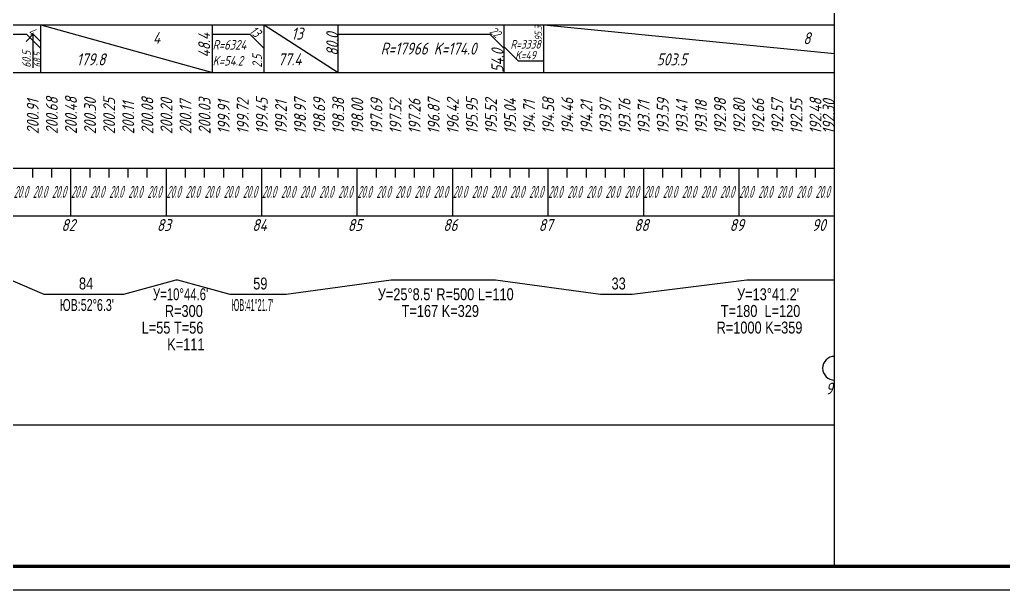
# Model space of a CAD drawing. Extents: x 2172 to 5772, y -842 to -248.
# Drawn here: x 4185.9 to 4392, y -842.5 to -723 of the extents above; entities that cross this region are included whole.
import ezdxf

# ---------------------------------------------------------------- set-up
doc = ezdxf.new("R2010")
doc.units = 0
doc.header["$MEASUREMENT"] = 0
doc.linetypes.add('CONTI', pattern=[0])
doc.linetypes.add('TP0', pattern=[0])
doc.layers.get('0').update_dxf_attribs({"linetype": 'CONTINUOUS'})
for name, color, linetype in [('RAMKA', 7, 'CONTI'), ('ОСЬ_УКЛОН_И_КРИВАЯ', 1, 'CONTINUOUS'), ('ПИКЕТЫ', 7, 'CONTINUOUS'), ('ТАБЛИЦА', 7, 'CONTINUOUS'), ('ЧЕРНЫЕ_ОТМЕТКИ', 7, 'CONTINUOUS')]:
    doc.layers.add(name, color=color, linetype=linetype)
doc.styles.add('ГОСТ', font='gost.TTF', dxfattribs={"oblique": 15, "height": 1})

msp = doc.modelspace()

# ---------------------------------------------------------------- linework, layer by layer
at = {"linetype": 'Continuous'}
for p, q in [((3396.6, -724.04), (4356.6, -724.04)), ((3396.6, -734.04), (4356.6, -734.04)), ((3396.6, -754.04), (4356.6, -754.04)), ((3396.6, -764.04), (4356.6, -764.04)), ((3331.6, -807.85), (4356.6, -807.85))]:
    msp.add_line(p, q, dxfattribs=at)
at = {"linetype": 'TP0'}
msp.add_line((4641.6, -842.48), (3301.6, -842.48), dxfattribs=at)
msp.add_line((4641.6, -842.48), (3301.6, -842.48), dxfattribs=at)
at = {"linetype": 'Continuous'}
msp.add_lwpolyline([(4356.6, -837.48), (4356.5, -493.41)], dxfattribs=at)
at = {"layer": 'RAMKA', "color": 250, "lineweight": 70}
msp.add_line((4636.6, -837.48), (3321.6, -837.48), dxfattribs=at)
at = {"layer": 'ОСЬ_УКЛОН_И_КРИВАЯ'}
for p, q in [((4190.3, -734.04), (4190.3, -724.04)), ((4190.3, -724.04), (4226.27, -734.04)), ((4226.27, -734.04), (4226.27, -724.04)), ((4237.1, -734.04), (4237.1, -724.04)), ((4237.1, -724.04), (4252.59, -734.04)), ((4252.59, -734.04), (4252.59, -724.04)), ((4287.4, -734.04), (4287.4, -724.04)), ((4295.66, -734.04), (4295.66, -724.04)), ((4295.66, -724.04), (4356.57, -730.09)), ((4174.62, -726.04), (4187.3, -726.04)), ((4188.69, -726.04), (4187.19, -727.54)), ((4190.3, -729.04), (4187.3, -726.04)), ((4188.69, -733.04), (4188.69, -726.04)), ((4188.69, -726.04), (4190.19, -727.54)), ((4226.27, -726.04), (4229.27, -726.04)), ((4229.27, -726.04), (4234.1, -726.04)), ((4237.1, -729.04), (4234.1, -726.04)), ((4252.59, -726.04), (4255.59, -726.04)), ((4255.59, -726.04), (4284.4, -726.04)), ((4287.4, -729.04), (4284.4, -726.04)), ((4287.4, -728.69), (4290.4, -731.69)), ((4295.66, -731.69), (4290.4, -731.69))]:
    msp.add_line(p, q, dxfattribs=at)
at = {"layer": 'ТАБЛИЦА'}
msp.add_arc((4356.6, -795.98), 2.5, 90, 270, dxfattribs=at)
at = {"layer": 'ЧЕРНЫЕ_ОТМЕТКИ'}
for p, q in [((4188.6, -756.04), (4188.6, -754.04)), ((4192.6, -756.04), (4192.6, -754.04)), ((4196.6, -764.04), (4196.6, -754.04)), ((4200.6, -756.04), (4200.6, -754.04)), ((4204.6, -756.04), (4204.6, -754.04)), ((4208.6, -756.04), (4208.6, -754.04)), ((4212.6, -756.04), (4212.6, -754.04)), ((4216.6, -764.04), (4216.6, -754.04)), ((4220.6, -756.04), (4220.6, -754.04)), ((4224.6, -756.04), (4224.6, -754.04)), ((4228.6, -756.04), (4228.6, -754.04)), ((4232.6, -756.04), (4232.6, -754.04)), ((4236.6, -764.04), (4236.6, -754.04)), ((4240.6, -756.04), (4240.6, -754.04)), ((4244.6, -756.04), (4244.6, -754.04)), ((4248.6, -756.04), (4248.6, -754.04)), ((4252.6, -756.04), (4252.6, -754.04)), ((4256.6, -764.04), (4256.6, -754.04)), ((4260.6, -756.04), (4260.6, -754.04)), ((4264.6, -756.04), (4264.6, -754.04)), ((4268.6, -756.04), (4268.6, -754.04)), ((4272.6, -756.04), (4272.6, -754.04)), ((4276.6, -764.04), (4276.6, -754.04)), ((4280.6, -756.04), (4280.6, -754.04)), ((4284.6, -756.04), (4284.6, -754.04)), ((4288.6, -756.04), (4288.6, -754.04)), ((4292.6, -756.04), (4292.6, -754.04)), ((4296.6, -764.04), (4296.6, -754.04)), ((4300.6, -756.04), (4300.6, -754.04)), ((4304.6, -756.04), (4304.6, -754.04)), ((4308.6, -756.04), (4308.6, -754.04)), ((4312.6, -756.04), (4312.6, -754.04)), ((4316.6, -764.04), (4316.6, -754.04)), ((4320.6, -756.04), (4320.6, -754.04)), ((4324.6, -756.04), (4324.6, -754.04)), ((4328.6, -756.04), (4328.6, -754.04)), ((4332.6, -756.04), (4332.6, -754.04)), ((4336.6, -764.04), (4336.6, -754.04)), ((4340.6, -756.04), (4340.6, -754.04)), ((4344.6, -756.04), (4344.6, -754.04)), ((4348.6, -756.04), (4348.6, -754.04)), ((4352.6, -756.04), (4352.6, -754.04)), ((4183.91, -777.48), (4190.91, -780.48)), ((4207.65, -780.48), (4218.65, -777.48)), ((4218.65, -777.48), (4218.9, -777.48)), ((4218.9, -777.48), (4229.9, -780.48)), ((4241.68, -780.48), (4263.68, -777.48)), ((4263.68, -777.48), (4285.56, -777.48)), ((4285.56, -777.48), (4307.56, -780.48)), ((4314.19, -780.48), (4338.19, -777.48)), ((4338.19, -777.48), (4356.6, -777.48)), ((4190.91, -780.48), (4207.65, -780.48)), ((4229.9, -780.48), (4241.68, -780.48)), ((4307.56, -780.48), (4314.19, -780.48))]:
    msp.add_line(p, q, dxfattribs=at)

# ---------------------------------------------------------------- texts
at = {"layer": 'ОСЬ_УКЛОН_И_КРИВАЯ', "style": 'ГОСТ', "oblique": 15}
for s, height, rotation, p in [('4', 1.8, 320, (4187.5, -725.76)), ('13', 2, 320, (4233.82, -725.6)), ('80.0', 2.5, 90, (4252.59, -730.54)), ('22', 1.8, 320, (4284.17, -725.64)), ('95.3', 1.5, 90, (4295.28, -727.37)), ('48.4', 2.5, 90, (4225.77, -730.9)), ('60.5', 1.8, 90, (4188.19, -733.04)), ('54.0', 2.5, 90, (4287.2, -734.04)), ('68.5', 1.5, 90, (4190.3, -732.98)), ('2.5', 2, 90, (4236.6, -733.04))]:
    msp.add_text(s, height=height, rotation=rotation, dxfattribs=at).set_placement(p)
for s, height, p in [('13', 2.5, (4242.79, -727.15)), ('4', 2.5, (4213.78, -728.04)), ('R=6324', 2, (4226.27, -729.25)), ('R=3338', 1.8, (4288.69, -729.04)), ('8', 2.5, (4350.04, -728.12)), ('R=17966 K=174.0', 2.5, (4261.49, -730.29)), ('K=49', 1.8, (4289.65, -731.32)), ('179.8', 2.5, (4197.8, -732.54)), ('K=54.2', 2, (4226.27, -732.58)), ('77.4', 2.5, (4239.97, -732.54)), ('503.5', 2.5, (4319.33, -732.54))]:
    msp.add_text(s, height=height, dxfattribs=at).set_placement(p)
at = {"layer": 'ПИКЕТЫ', "style": 'ГОСТ', "oblique": 15}
for s, p in [('82', (4194.6, -767.23)), ('83', (4214.6, -767.23)), ('84', (4234.6, -767.23)), ('85', (4254.6, -767.23)), ('86', (4274.6, -767.23)), ('87', (4294.6, -767.23)), ('88', (4314.6, -767.23)), ('89', (4334.6, -767.23)), ('90', (4351.87, -767.23))]:
    msp.add_text(s, height=2.5, dxfattribs=at).set_placement(p)
at = {"layer": 'ТАБЛИЦА', "style": 'ГОСТ', "oblique": 15}
msp.add_text('9', height=2.5, dxfattribs=at).set_placement((4354.72, -801.48))
at = {"layer": 'ЧЕРНЫЕ_ОТМЕТКИ', "style": 'ГОСТ', "oblique": 15}
for s, p in [('200.91', (4189.85, -746.94)), ('200.68', (4193.85, -746.94)), ('200.48', (4197.85, -746.94)), ('200.30', (4201.85, -746.94)), ('200.25', (4205.85, -746.94)), ('200.11', (4209.85, -746.94)), ('200.08', (4213.85, -746.94)), ('200.20', (4217.85, -746.94)), ('200.17', (4221.85, -746.94)), ('200.03', (4225.85, -746.94)), ('199.91', (4229.85, -746.94)), ('199.72', (4233.85, -746.94)), ('199.45', (4237.85, -746.94)), ('199.21', (4241.85, -746.94)), ('198.97', (4245.85, -746.94)), ('198.69', (4249.85, -746.94)), ('198.38', (4253.85, -746.94)), ('198.00', (4257.85, -746.94)), ('197.69', (4261.85, -746.94)), ('197.52', (4265.85, -746.94)), ('197.26', (4269.85, -746.94)), ('196.87', (4273.85, -746.94)), ('196.42', (4277.85, -746.94)), ('195.95', (4281.85, -746.94)), ('195.52', (4285.85, -746.94)), ('195.04', (4289.85, -746.94)), ('194.71', (4293.85, -746.94)), ('194.58', (4297.85, -746.94)), ('194.46', (4301.85, -746.94)), ('194.21', (4305.85, -746.94)), ('193.97', (4309.85, -746.94)), ('193.76', (4313.85, -746.94)), ('193.71', (4317.85, -746.94)), ('193.59', (4321.85, -746.94)), ('193.41', (4325.85, -746.94)), ('193.18', (4329.85, -746.94)), ('192.98', (4333.85, -746.94)), ('192.80', (4337.85, -746.94)), ('192.66', (4341.85, -746.94)), ('192.57', (4345.85, -746.94)), ('192.55', (4349.85, -746.94)), ('192.48', (4353.85, -746.94)), ('192.30', (4356.6, -746.94))]:
    msp.add_text(s, height=2.5, rotation=90, dxfattribs=at).set_placement(p)
at = {"layer": 'ЧЕРНЫЕ_ОТМЕТКИ', "style": 'ГОСТ', "oblique": 15, "width": 0.6}
for p in [(4184.6, -760.29), (4188.6, -760.29), (4192.6, -760.29), (4196.6, -760.29), (4200.6, -760.29), (4204.6, -760.29), (4208.6, -760.29), (4212.6, -760.29), (4216.6, -760.29), (4220.6, -760.29), (4224.6, -760.29), (4228.6, -760.29), (4232.6, -760.29), (4236.6, -760.29), (4240.6, -760.29), (4244.6, -760.29), (4248.6, -760.29), (4252.6, -760.29), (4256.6, -760.29), (4260.6, -760.29), (4264.6, -760.29), (4268.6, -760.29), (4272.6, -760.29), (4276.6, -760.29), (4280.6, -760.29), (4284.6, -760.29), (4288.6, -760.29), (4292.6, -760.29), (4296.6, -760.29), (4300.6, -760.29), (4304.6, -760.29), (4308.6, -760.29), (4312.6, -760.29), (4316.6, -760.29), (4320.6, -760.29), (4324.6, -760.29), (4328.6, -760.29), (4332.6, -760.29), (4336.6, -760.29), (4340.6, -760.29), (4344.6, -760.29), (4348.6, -760.29), (4352.6, -760.29)]:
    msp.add_text('20.0', height=2.5, dxfattribs=at).set_placement(p)
at = {"layer": 'ЧЕРНЫЕ_ОТМЕТКИ'}
for s, width, p in [('84', 0.8, (4198.28, -779.48)), ('59', 0.8, (4234.79, -779.48)), ('33', 0.8, (4309.87, -779.48)), ("У=10°44.6'", 0.712008, (4213.77, -781.73)), ("У=25°8.5' R=500 L=110", 0.8, (4260.88, -781.73)), ("У=13°41.2'", 0.8, (4336.16, -781.73)), ("ЮВ:52°6.3'", 0.66941, (4194.28, -783.98)), ('R=300', 0.8, (4216.27, -785.23)), ("ЮВ:41°21.7'", 0.428365, (4230.29, -783.98)), ('T=167 K=329', 0.8, (4265.88, -785.23)), ('T=180  L=120', 0.8, (4332.77, -785.23)), ('L=55 T=56', 0.8, (4211.41, -788.73)), (' R=1000 K=359', 0.8, (4331.13, -788.7)), ('K=111', 0.8, (4216.77, -792.23))]:
    msp.add_text(s, height=2.5, dxfattribs=dict(at, width=width)).set_placement(p)

doc.saveas('drawing.dxf')
